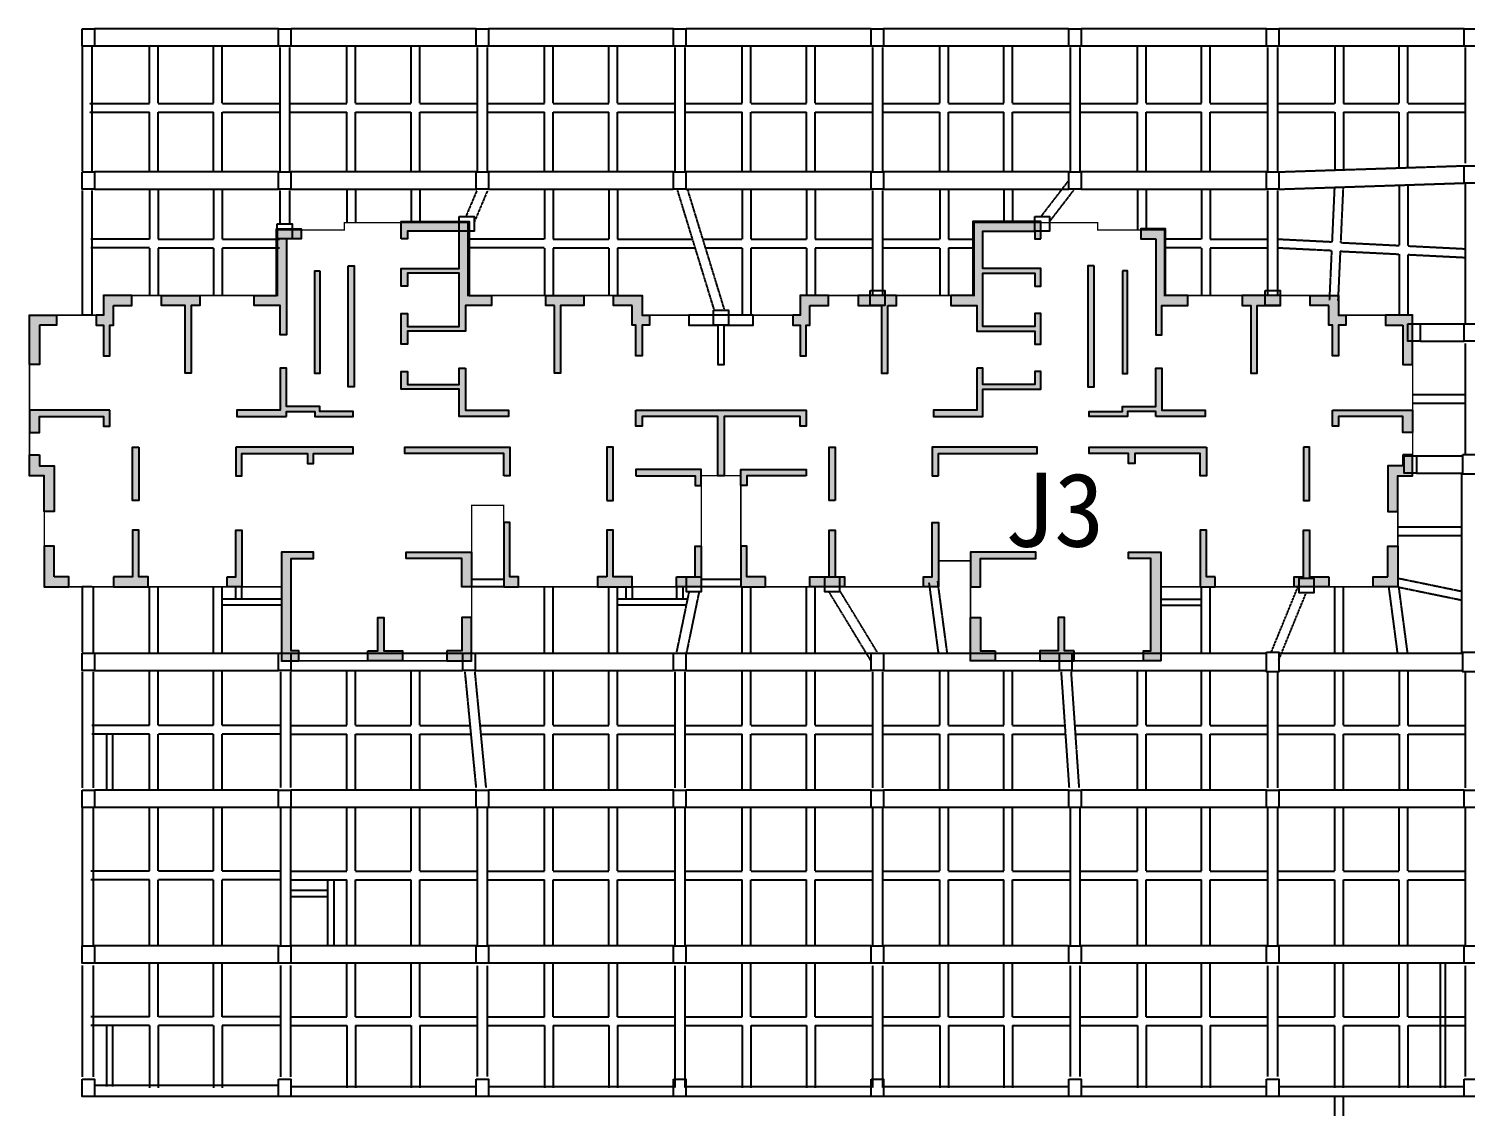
# Model space of a CAD drawing. Extents: x -1348811 to 123514, y -640545 to 749356.
# Drawn here: x -431171 to -373011, y -128659 to -85009 of the extents above; entities that cross this region are included whole.
import ezdxf
from ezdxf.enums import TextEntityAlignment as Align

# ---------------------------------------------------------------- set-up
doc = ezdxf.new("R2010")
doc.units = 0
doc.header["$LTSCALE"] = 10
doc.header["$MEASUREMENT"] = 0
doc.linetypes.add('DASHED2', pattern=[0.375, 0.25, -0.125])
doc.linetypes.add('常规', pattern=[20, 10, 0, 10])
for name, color, linetype in [('BEAM', 4, 'DASHED2'), ('BEAM_SE', 144, 'DASHED2'), ('COLU', 1, 'CONTINUOUS'), ('cx', 60, 'CONTINUOUS'), ('dxsqt', 1, 'CONTINUOUS'), ('jlq', 1, 'CONTINUOUS'), ('PUB_HATCH', 9, 'CONTINUOUS'), ('图框', 7, 'CONTINUOUS')]:
    doc.layers.add(name, color=color, linetype=linetype)
doc.layers.add('RD-Line', color=2, linetype='常规', lineweight=0)
doc.styles.add('黑体', font='simhei.ttf')

# ---------------------------------------------------------------- blocks, each defined once
blk = doc.blocks.new('D-JG--1F')
at = {"layer": 'PUB_HATCH'}
h = blk.add_hatch(color=256, dxfattribs=at)
h.paths.add_polyline_path([(21450, -10000), (19050, -10000), (19050, -10400), (18800, -10400), (18800, -9750), (21450, -9750)])
h.paths.add_polyline_path([(30950, -400), (30950, 300), (28200, 300), (28200, -2700), (27300, -2700), (27300, -3100), (28350, -3100), (28350, -4150), (30700, -4150), (30700, -4675), (30950, -4675), (30950, -3425), (30700, -3425), (30700, -3950), (28600, -3950), (28600, -1800), (30700, -1800), (30700, -2325), (30950, -2325), (30950, -1600), (28600, -1600), (28600, -100), (30700, -100), (30700, -400)])
h.paths.add_polyline_path([(35600, -7600), (35600, -7400), (34450, -7400), (34450, -7600), (32900, -7600), (32900, -7400), (34250, -7400), (34250, -7200), (35600, -7200), (35600, -5650), (35850, -5650), (35850, -7350), (37600, -7350), (37600, -7600)])
h.paths.add_polyline_path([(24750, -3100), (25100, -3100), (25100, -2700), (23550, -2700), (23550, -3100), (24500, -3100), (24500, -5850), (24750, -5850)])
h.paths.add_polyline_path([(39100, -2700), (39100, -3100), (39450, -3100), (39450, -5850), (39700, -5850), (39700, -3100), (40650, -3100), (40650, -2700)])
h.paths.add_polyline_path([(37650, -8850), (37650, -10000), (37400, -10000), (37400, -9100), (34750, -9100), (34750, -9500), (34500, -9500), (34500, -9100), (32900, -9100), (32900, -8850)])
h.paths.add_polyline_path([(42750, -7350), (46000, -7350), (46000, -8250), (45600, -8250), (45600, -7600), (43000, -7600), (43000, -8000), (42750, -8000)])
h.paths.add_polyline_path([(19800, -14100), (19050, -14100), (19050, -12850), (18800, -12850), (18800, -14500), (19800, -14500)])
h.paths.add_polyline_path([(22625, -14100), (23000, -14100), (23000, -14500), (21600, -14500), (21600, -14100), (22375, -14100), (22375, -12200), (22625, -12200)])
h.paths.add_polyline_path([(26800, -14500), (26200, -14500), (26200, -14100), (26550, -14100), (26550, -11900), (26800, -11900)])
h.paths.add_polyline_path([(22625, -11000), (22375, -11000), (22375, -8850), (22625, -8850)])
h.paths.add_polyline_path([(29100, -17100), (29100, -17500), (28100, -17500), (28100, -15750), (28500, -15750), (28500, -17100)])
h.paths.add_polyline_path([(32300, -17100), (31900, -17100), (31900, -15750), (31650, -15750), (31650, -17100), (30900, -17100), (30900, -17500), (32300, -17500)])
h.paths.add_polyline_path([(35800, -17500), (35100, -17500), (35100, -17100), (35400, -17100), (35400, -13350), (34500, -13350), (34500, -13100), (35800, -13100)])
h.paths.add_polyline_path([(28100, -14500), (28500, -14500), (28500, -13350), (30750, -13350), (30750, -13100), (28100, -13100)])
h.paths.add_polyline_path([(26800, -10000), (26800, -9100), (30800, -9100), (30800, -8850), (26550, -8850), (26550, -10000)])
h.paths.add_polyline_path([(28350, -5650), (28350, -7350), (26600, -7350), (26600, -7600), (28600, -7600), (28600, -6500), (30950, -6500), (30950, -6500), (30950, -5775), (30700, -5775), (30700, -6300), (28600, -6300), (28600, -5650)])
h.paths.add_polyline_path([(33100, -1500), (32850, -1500), (32850, -6400), (33100, -6400)])
h.paths.add_polyline_path([(35600, -400), (35600, -4300), (35850, -4300), (35850, -3100), (36900, -3100), (36900, -2700), (36000, -2700), (36000, 0), (35000, 0), (35000, -400)])
h.paths.add_polyline_path([(38000, -14100), (37650, -14100), (37650, -12200), (37400, -12200), (37400, -14500), (38000, -14500)])
h.paths.add_polyline_path([(41575, -8850), (41575, -11000), (41825, -11000), (41825, -8850)])
h.paths.add_polyline_path([(42600, -14100), (42600, -14500), (41200, -14500), (41200, -14100), (41575, -14100), (41575, -12200), (41825, -12200), (41825, -14100)])
h.paths.add_polyline_path([(45000, -14100), (45000, -12850), (45400, -12850), (45400, -14500), (44400, -14500), (44400, -14100)])
h.paths.add_polyline_path([(45600, -9150), (45600, -9600), (45000, -9600), (45000, -10000), (45000, -10000), (45000, -11450), (45400, -11450), (45400, -10000), (46000, -10000), (46000, -9150)])
h.paths.add_polyline_path([(45600, -3900), (45600, -5500), (46000, -5500), (46000, -3500), (44900, -3500), (44900, -3900)])
h.paths.add_polyline_path([(34250, -1700), (34250, -5860), (34450, -5860), (34450, -1700)])
h.paths.add_polyline_path([(34250, -1700), (34250, -5860), (34450, -5860), (34450, -1700)])
h.paths.add_polyline_path([(14550, -7350), (21450, -7350), (21450, -8000), (21200, -8000), (21200, -7600), (18125, -7600), (18125, -10000), (17875, -10000), (17875, -7600), (14800, -7600), (14800, -8000), (14550, -8000)])
h.paths.add_polyline_path([(14550, -10000), (16950, -10000), (16950, -10400), (17200, -10400), (17200, -9750), (14550, -9750)])
h.paths.add_polyline_path([(5050, -400), (5050, 300), (7800, 300), (7800, -2700), (8700, -2700), (8700, -3100), (7650, -3100), (7650, -4150), (5300, -4150), (5300, -4675), (5050, -4675), (5050, -3425), (5300, -3425), (5300, -3950), (7400, -3950), (7400, -1800), (5300, -1800), (5300, -2325), (5050, -2325), (5050, -1600), (7400, -1600), (7400, -100), (5300, -100), (5300, -400)])
h.paths.add_polyline_path([(400, -7600), (400, -7400), (1550, -7400), (1550, -7600), (3100, -7600), (3100, -7400), (1750, -7400), (1750, -7200), (400, -7200), (400, -5650), (150, -5650), (150, -7350), (-1600, -7350), (-1600, -7600)])
h.paths.add_polyline_path([(11250, -3100), (10900, -3100), (10900, -2700), (12450, -2700), (12450, -3100), (11500, -3100), (11500, -5850), (11250, -5850)])
h.paths.add_polyline_path([(-3100, -2700), (-3100, -3100), (-3450, -3100), (-3450, -5850), (-3700, -5850), (-3700, -3100), (-4650, -3100), (-4650, -2700)])
h.paths.add_polyline_path([(-1650, -8850), (-1650, -10000), (-1400, -10000), (-1400, -9100), (1250, -9100), (1250, -9500), (1500, -9500), (1500, -9100), (3100, -9100), (3100, -8850)])
h.paths.add_polyline_path([(-6750, -7350), (-10000, -7350), (-10000, -8250), (-9600, -8250), (-9600, -7600), (-7000, -7600), (-7000, -8000), (-6750, -8000)])
h.paths.add_polyline_path([(16200, -14100), (16950, -14100), (16950, -12850), (17200, -12850), (17200, -14500), (16200, -14500)])
h.paths.add_polyline_path([(13375, -14100), (13000, -14100), (13000, -14500), (14400, -14500), (14400, -14100), (13625, -14100), (13625, -12200), (13375, -12200)])
h.paths.add_polyline_path([(9200, -14500), (9800, -14500), (9800, -14100), (9450, -14100), (9450, -11900), (9200, -11900)])
h.paths.add_polyline_path([(13375, -11000), (13625, -11000), (13625, -8850), (13375, -8850)])
h.paths.add_polyline_path([(6900, -17100), (6900, -17500), (7900, -17500), (7900, -15750), (7500, -15750), (7500, -17100)])
h.paths.add_polyline_path([(3700, -17100), (4100, -17100), (4100, -15750), (4350, -15750), (4350, -17100), (5100, -17100), (5100, -17500), (3700, -17500)])
h.paths.add_polyline_path([(200, -17500), (900, -17500), (900, -17100), (600, -17100), (600, -13350), (1500, -13350), (1500, -13100), (200, -13100)])
h.paths.add_polyline_path([(7900, -14500), (7500, -14500), (7500, -13350), (5250, -13350), (5250, -13100), (7900, -13100)])
h.paths.add_polyline_path([(9200, -10000), (9200, -9100), (5200, -9100), (5200, -8850), (9450, -8850), (9450, -10000)])
h.paths.add_polyline_path([(7650, -5650), (7650, -7350), (9400, -7350), (9400, -7600), (7400, -7600), (7400, -6500), (5050, -6500), (5050, -6500), (5050, -5775), (5300, -5775), (5300, -6300), (7400, -6300), (7400, -5650)])
h.paths.add_polyline_path([(2900, -1500), (3150, -1500), (3150, -6400), (2900, -6400)])
h.paths.add_polyline_path([(400, -400), (400, -4300), (150, -4300), (150, -3100), (-900, -3100), (-900, -2700), (0, -2700), (0, 0), (1000, 0), (1000, -400)])
h.paths.add_polyline_path([(-2000, -14100), (-1650, -14100), (-1650, -12200), (-1400, -12200), (-1400, -14500), (-2000, -14500)])
h.paths.add_polyline_path([(-5575, -8850), (-5575, -11000), (-5825, -11000), (-5825, -8850)])
h.paths.add_polyline_path([(-6600, -14100), (-6600, -14500), (-5200, -14500), (-5200, -14100), (-5575, -14100), (-5575, -12200), (-5825, -12200), (-5825, -14100)])
h.paths.add_polyline_path([(-9000, -14100), (-9000, -12850), (-9400, -12850), (-9400, -14500), (-8400, -14500), (-8400, -14100)])
h.paths.add_polyline_path([(-9600, -9150), (-9600, -9600), (-9000, -9600), (-9000, -10000), (-9000, -10000), (-9000, -11450), (-9400, -11450), (-9400, -10000), (-10000, -10000), (-10000, -9150)])
h.paths.add_polyline_path([(-9600, -3900), (-9600, -5500), (-10000, -5500), (-10000, -3500), (-8900, -3500), (-8900, -3900)])
h.paths.add_polyline_path([(1750, -1700), (1750, -5860), (1550, -5860), (1550, -1700)])
h.paths.add_polyline_path([(1750, -1700), (1750, -5860), (1550, -5860), (1550, -1700)])
edge = h.paths.add_edge_path(flags=17)
edge.add_line((17875, -5500), (18125, -5500))
edge.add_line((18125, -5500), (18125, -3900))
edge.add_line((18125, -3900), (19300, -3900))
edge.add_line((19300, -3900), (19300, -3500))
edge.add_line((19300, -3500), (16700, -3500))
edge.add_line((16700, -3500), (16700, -3900))
edge.add_line((16700, -3900), (17875, -3900))
edge.add_line((17875, -3900), (17875, -5500))
edge.add_line((17875, -5500), (18125, -5500))
h.paths.add_polyline_path([(17875, -5500), (18125, -5500), (18125, -3900), (19300, -3900), (19300, -3500), (16700, -3500), (16700, -3900), (17875, -3900)], flags=17)
edge = h.paths.add_edge_path()
edge.add_line((21600, -3100), (22350, -3100))
edge.add_line((22350, -3100), (22350, -2700))
edge.add_line((22350, -2700), (21200, -2700))
edge.add_line((21200, -2700), (21200, -3500))
edge.add_line((21200, -3500), (20900, -3500))
edge.add_line((20900, -3500), (20900, -3900))
edge.add_line((20900, -3900), (21200, -3900))
edge.add_line((21200, -3900), (21200, -5150))
edge.add_line((21200, -5150), (21450, -5150))
edge.add_line((21450, -5150), (21450, -3900))
edge.add_line((21450, -3900), (21600, -3900))
edge.add_line((21600, -3900), (21600, -3100))
edge.add_line((42600, -3100), (41850, -3100))
edge.add_line((41850, -3100), (41850, -2700))
edge.add_line((41850, -2700), (43000, -2700))
edge.add_line((43000, -2700), (43000, -3500))
edge.add_line((43000, -3500), (43300, -3500))
edge.add_line((43300, -3500), (43300, -3900))
edge.add_line((43300, -3900), (43000, -3900))
edge.add_line((43000, -3900), (43000, -5150))
edge.add_line((43000, -5150), (42750, -5150))
edge.add_line((42750, -5150), (42750, -3900))
edge.add_line((42750, -3900), (42600, -3900))
edge.add_line((42600, -3900), (42600, -3100))
edge.add_line((14400, -3100), (13650, -3100))
edge.add_line((13650, -3100), (13650, -2700))
edge.add_line((13650, -2700), (14800, -2700))
edge.add_line((14800, -2700), (14800, -3500))
edge.add_line((14800, -3500), (15100, -3500))
edge.add_line((15100, -3500), (15100, -3900))
edge.add_line((15100, -3900), (14800, -3900))
edge.add_line((14800, -3900), (14800, -5150))
edge.add_line((14800, -5150), (14550, -5150))
edge.add_line((14550, -5150), (14550, -3900))
edge.add_line((14550, -3900), (14400, -3900))
edge.add_line((14400, -3900), (14400, -3100))
edge.add_line((-6600, -3100), (-5850, -3100))
edge.add_line((-5850, -3100), (-5850, -2700))
edge.add_line((-5850, -2700), (-7000, -2700))
edge.add_line((-7000, -2700), (-7000, -3500))
edge.add_line((-7000, -3500), (-7300, -3500))
edge.add_line((-7300, -3500), (-7300, -3900))
edge.add_line((-7300, -3900), (-7000, -3900))
edge.add_line((-7000, -3900), (-7000, -5150))
edge.add_line((-7000, -5150), (-6750, -5150))
edge.add_line((-6750, -5150), (-6750, -3900))
edge.add_line((-6750, -3900), (-6600, -3900))
edge.add_line((-6600, -3900), (-6600, -3100))
for points in [[(1750, -1700), (1550, -1700), (1550, -5860), (1750, -5860)], [(34450, -1700), (34250, -1700), (34250, -5860), (34450, -5860)], [(-5850, -3100), (-5850, -2700), (-7000, -2700), (-7000, -3500), (-7300, -3500), (-7300, -3900), (-7000, -3900), (-7000, -5150), (-6750, -5150), (-6750, -3900), (-6600, -3900), (-6600, -3100)], [(14400, -3900), (14550, -3900), (14550, -5150), (14800, -5150), (14800, -3900), (15100, -3900), (15100, -3500), (14800, -3500), (14800, -2700), (13650, -2700), (13650, -3100), (14400, -3100)], [(22350, -3100), (22350, -2700), (21200, -2700), (21200, -3500), (20900, -3500), (20900, -3900), (21200, -3900), (21200, -5150), (21450, -5150), (21450, -3900), (21600, -3900), (21600, -3100)], [(42600, -3900), (42750, -3900), (42750, -5150), (43000, -5150), (43000, -3900), (43300, -3900), (43300, -3500), (43000, -3500), (43000, -2700), (41850, -2700), (41850, -3100), (42600, -3100)]]:
    blk.add_hatch(color=256, dxfattribs=at).paths.add_polyline_path(points)
at = {"layer": 'dxsqt'}
for points in [[(400, -400), (400, -4300), (150, -4300), (150, -3100), (-900, -3100), (-900, -2700), (0, -2700), (0, 0), (1000, 0), (1000, -400), (400, -400)], [(5050, -400), (5050, 300), (7800, 300), (7800, -2700), (8700, -2700), (8700, -3100), (7650, -3100), (7650, -4150), (5300, -4150), (5300, -4675), (5050, -4675), (5050, -3425), (5300, -3425), (5300, -3950), (7400, -3950), (7400, -1800), (5300, -1800), (5300, -2325), (5050, -2325), (5050, -1600), (7400, -1600), (7400, -100), (5300, -100), (5300, -400), (5050, -400)], [(30950, -400), (30950, 300), (28200, 300), (28200, -2700), (27300, -2700), (27300, -3100), (28350, -3100), (28350, -4150), (30700, -4150), (30700, -4675), (30950, -4675), (30950, -3425), (30700, -3425), (30700, -3950), (28600, -3950), (28600, -1800), (30700, -1800), (30700, -2325), (30950, -2325), (30950, -1600), (28600, -1600), (28600, -100), (30700, -100), (30700, -400), (30950, -400)], [(35600, -400), (35600, -4300), (35850, -4300), (35850, -3100), (36900, -3100), (36900, -2700), (36000, -2700), (36000, 0), (35000, 0), (35000, -400), (35600, -400)], [(-6600, -3100), (-5850, -3100), (-5850, -2700), (-7000, -2700), (-7000, -3500), (-7300, -3500), (-7300, -3900), (-7000, -3900), (-7000, -5150), (-6750, -5150), (-6750, -3900), (-6600, -3900), (-6600, -3100)], [(-3100, -2700), (-3100, -3100), (-3450, -3100), (-3450, -5850), (-3700, -5850), (-3700, -3100), (-4650, -3100), (-4650, -2700), (-3100, -2700)], [(11250, -3100), (10900, -3100), (10900, -2700), (12450, -2700), (12450, -3100), (11500, -3100), (11500, -5850), (11250, -5850), (11250, -3100)], [(14400, -3100), (13650, -3100), (13650, -2700), (14800, -2700), (14800, -3500), (15100, -3500), (15100, -3900), (14800, -3900), (14800, -5150), (14550, -5150), (14550, -3900), (14400, -3900), (14400, -3100)], [(21600, -3100), (22350, -3100), (22350, -2700), (21200, -2700), (21200, -3500), (20900, -3500), (20900, -3900), (21200, -3900), (21200, -5150), (21450, -5150), (21450, -3900), (21600, -3900), (21600, -3100)], [(24750, -3100), (25100, -3100), (25100, -2700), (23550, -2700), (23550, -3100), (24500, -3100), (24500, -5850), (24750, -5850), (24750, -3100)], [(39100, -2700), (39100, -3100), (39450, -3100), (39450, -5850), (39700, -5850), (39700, -3100), (40650, -3100), (40650, -2700), (39100, -2700)], [(42600, -3100), (41850, -3100), (41850, -2700), (43000, -2700), (43000, -3500), (43300, -3500), (43300, -3900), (43000, -3900), (43000, -5150), (42750, -5150), (42750, -3900), (42600, -3900), (42600, -3100)], [(-9600, -3900), (-9600, -5500), (-10000, -5500), (-10000, -3500), (-8900, -3500), (-8900, -3900), (-9600, -3900)], [(17875, -5500), (18125, -5500), (18125, -3900), (19300, -3900), (19300, -3500), (16700, -3500), (16700, -3900), (17875, -3900), (17875, -5500), (18125, -5500)], [(45600, -3900), (45600, -5500), (46000, -5500), (46000, -3500), (44900, -3500), (44900, -3900), (45600, -3900)], [(7650, -5650), (7650, -7350), (9400, -7350), (9400, -7600), (7400, -7600), (7400, -6500), (5050, -6500), (5050, -6500), (5050, -6500), (5050, -5775), (5300, -5775), (5300, -6300), (7400, -6300), (7400, -5650), (7650, -5650)], [(28350, -5650), (28350, -7350), (26600, -7350), (26600, -7600), (28600, -7600), (28600, -6500), (30950, -6500), (30950, -6500), (30950, -6500), (30950, -5775), (30700, -5775), (30700, -6300), (28600, -6300), (28600, -5650), (28350, -5650)], [(-6750, -7350), (-10000, -7350), (-10000, -8250), (-9600, -8250), (-9600, -7600), (-7000, -7600), (-7000, -8000), (-6750, -8000), (-6750, -7350)], [(14550, -7350), (21450, -7350), (21450, -8000), (21200, -8000), (21200, -7600), (18125, -7600), (18125, -10000), (17875, -10000), (17875, -7600), (14800, -7600), (14800, -8000), (14550, -8000), (14550, -7350)], [(42750, -7350), (46000, -7350), (46000, -8250), (45600, -8250), (45600, -7600), (43000, -7600), (43000, -8000), (42750, -8000), (42750, -7350)], [(-9600, -9150), (-9600, -9600), (-9000, -9600), (-9000, -10000), (-9000, -10000), (-9000, -11450), (-9400, -11450), (-9400, -10000), (-10000, -10000), (-10000, -9150), (-9600, -9150)], [(-1650, -8850), (-1650, -10000), (-1400, -10000), (-1400, -9100), (1250, -9100), (1250, -9500), (1500, -9500), (1500, -9100), (3100, -9100), (3100, -8850), (-1650, -8850)], [(37650, -8850), (37650, -10000), (37400, -10000), (37400, -9100), (34750, -9100), (34750, -9500), (34500, -9500), (34500, -9100), (32900, -9100), (32900, -8850), (37650, -8850)], [(45600, -9150), (45600, -9600), (45000, -9600), (45000, -10000), (45000, -10000), (45000, -11450), (45400, -11450), (45400, -10000), (46000, -10000), (46000, -9150), (45600, -9150)], [(-6600, -14100), (-6600, -14500), (-5200, -14500), (-5200, -14100), (-5575, -14100), (-5575, -12200), (-5825, -12200), (-5825, -14100), (-6600, -14100)], [(9200, -14500), (9800, -14500), (9800, -14100), (9450, -14100), (9450, -11900), (9200, -11900), (9200, -14500)], [(13375, -14100), (13000, -14100), (13000, -14500), (14400, -14500), (14400, -14100), (13625, -14100), (13625, -12200), (13375, -12200), (13375, -14100)], [(22625, -14100), (23000, -14100), (23000, -14500), (21600, -14500), (21600, -14100), (22375, -14100), (22375, -12200), (22625, -12200), (22625, -14100)], [(26800, -14500), (26200, -14500), (26200, -14100), (26550, -14100), (26550, -11900), (26800, -11900), (26800, -14500)], [(42600, -14100), (42600, -14500), (41200, -14500), (41200, -14100), (41575, -14100), (41575, -12200), (41825, -12200), (41825, -14100), (42600, -14100)], [(-9000, -14100), (-9000, -12850), (-9400, -12850), (-9400, -14500), (-8400, -14500), (-8400, -14100), (-9000, -14100)], [(200, -17500), (900, -17500), (900, -17100), (600, -17100), (600, -13350), (1500, -13350), (1500, -13100), (200, -13100), (200, -17500)], [(7900, -14500), (7500, -14500), (7500, -13350), (5250, -13350), (5250, -13100), (7900, -13100), (7900, -14500)], [(16200, -14100), (16950, -14100), (16950, -12850), (17200, -12850), (17200, -14500), (16200, -14500), (16200, -14100)], [(19800, -14100), (19050, -14100), (19050, -12850), (18800, -12850), (18800, -14500), (19800, -14500), (19800, -14100)], [(28100, -14500), (28500, -14500), (28500, -13350), (30750, -13350), (30750, -13100), (28100, -13100), (28100, -14500)], [(35800, -17500), (35100, -17500), (35100, -17100), (35400, -17100), (35400, -13350), (34500, -13350), (34500, -13100), (35800, -13100), (35800, -17500)], [(45000, -14100), (45000, -12850), (45400, -12850), (45400, -14500), (44400, -14500), (44400, -14100), (45000, -14100)], [(3700, -17100), (4100, -17100), (4100, -15750), (4350, -15750), (4350, -17100), (5100, -17100), (5100, -17500), (3700, -17500), (3700, -17100)], [(6900, -17100), (6900, -17500), (7900, -17500), (7900, -15750), (7500, -15750), (7500, -17100), (6900, -17100)], [(29100, -17100), (29100, -17500), (28100, -17500), (28100, -15750), (28500, -15750), (28500, -17100), (29100, -17100)], [(32300, -17100), (31900, -17100), (31900, -15750), (31650, -15750), (31650, -17100), (30900, -17100), (30900, -17500), (32300, -17500), (32300, -17100)]]:
    blk.add_lwpolyline(points, dxfattribs=at)
for points in [[(1750, -1700), (1750, -5860), (1550, -5860), (1550, -1700)], [(1750, -1700), (1750, -5860), (1550, -5860), (1550, -1700)], [(2900, -1500), (3150, -1500), (3150, -6400), (2900, -6400)], [(33100, -1500), (32850, -1500), (32850, -6400), (33100, -6400)], [(34250, -1700), (34250, -5860), (34450, -5860), (34450, -1700)], [(34250, -1700), (34250, -5860), (34450, -5860), (34450, -1700)], [(400, -7600), (400, -7400), (1550, -7400), (1550, -7600), (3100, -7600), (3100, -7400), (1750, -7400), (1750, -7200), (400, -7200), (400, -5650), (150, -5650), (150, -7350), (-1600, -7350), (-1600, -7600)], [(35600, -7600), (35600, -7400), (34450, -7400), (34450, -7600), (32900, -7600), (32900, -7400), (34250, -7400), (34250, -7200), (35600, -7200), (35600, -5650), (35850, -5650), (35850, -7350), (37600, -7350), (37600, -7600)], [(-5575, -8850), (-5575, -11000), (-5825, -11000), (-5825, -8850)], [(9200, -10000), (9200, -9100), (5200, -9100), (5200, -8850), (9450, -8850), (9450, -10000)], [(13375, -11000), (13625, -11000), (13625, -8850), (13375, -8850)], [(22625, -11000), (22375, -11000), (22375, -8850), (22625, -8850)], [(26800, -10000), (26800, -9100), (30800, -9100), (30800, -8850), (26550, -8850), (26550, -10000)], [(41575, -8850), (41575, -11000), (41825, -11000), (41825, -8850)], [(14550, -10000), (16950, -10000), (16950, -10400), (17200, -10400), (17200, -9750), (14550, -9750)], [(21450, -10000), (19050, -10000), (19050, -10400), (18800, -10400), (18800, -9750), (21450, -9750)], [(-2000, -14100), (-1650, -14100), (-1650, -12200), (-1400, -12200), (-1400, -14500), (-2000, -14500)], [(38000, -14100), (37650, -14100), (37650, -12200), (37400, -12200), (37400, -14500), (38000, -14500)]]:
    blk.add_lwpolyline(points, close=True, dxfattribs=at)
blk = doc.blocks.new('A$C6F315E46')
at = {"layer": 'BEAM'}
for p, q in [((-56450, 137283), (-63900, 137283)), ((-48450, 137283), (-55950, 137283)), ((-40450, 137283), (-47950, 137283)), ((-32450, 137283), (-39950, 137283)), ((-24450, 137283), (-31950, 137283)), ((-16450, 137283), (-23950, 137283)), ((-8450, 137283), (-15950, 137283)), ((-56450, 136583), (-63900, 136583)), ((-56400, 136533), (-56400, 131533)), ((-56000, 136533), (-56000, 131533)), ((-48450, 136583), (-55950, 136583)), ((-48400, 136533), (-48400, 131533)), ((-48000, 136533), (-48000, 131533)), ((-40450, 136583), (-47950, 136583)), ((-40400, 136533), (-40400, 131533)), ((-40000, 136533), (-40000, 131533)), ((-32450, 136583), (-39950, 136583)), ((-32400, 136533), (-32400, 131533)), ((-32000, 136533), (-32000, 131533)), ((-24450, 136583), (-31950, 136583)), ((-24400, 136533), (-24400, 131533)), ((-24000, 136533), (-24000, 131533)), ((-16450, 136583), (-23950, 136583)), ((-16400, 136533), (-16400, 131533)), ((-16000, 136533), (-16000, 131533)), ((-8450, 136583), (-15950, 136583)), ((-8400, 136533), (-8400, 131833)), ((-56450, 131483), (-63900, 131483)), ((-48450, 131483), (-55950, 131483)), ((-40450, 131483), (-47950, 131483)), ((-32450, 131483), (-39950, 131483)), ((-24450, 131483), (-31950, 131483)), ((-16450, 131483), (-23950, 131483)), ((-15950, 131484), (-8450, 131733)), ((-25570, 129683), (-24450, 131137)), ((-15943, 130783), (-8450, 131033)), ((-8400, 131033), (-8400, 125333)), ((-63900, 130783), (-56450, 130783)), ((-56400, 130733), (-56400, 129378)), ((-56000, 130733), (-56000, 129378)), ((-55950, 130783), (-48450, 130783)), ((-48417, 130733), (-48863, 129677)), ((-47983, 130733), (-48530, 129437)), ((-47950, 130783), (-40450, 130783)), ((-38800, 125877), (-40287, 130733)), ((-39950, 130783), (-32450, 130783)), ((-38382, 125877), (-39884, 130783)), ((-32400, 130733), (-32400, 126477)), ((-32000, 130733), (-32000, 126477)), ((-31950, 130783), (-24450, 130783)), ((-25230, 129469), (-24256, 130733)), ((-23950, 130783), (-16450, 130783)), ((-16400, 130733), (-16400, 126477)), ((-16000, 130733), (-16000, 126477)), ((-10230, 125333), (-8450, 125333)), ((-10230, 124633), (-8450, 124633)), ((-8400, 124533), (-8400, 120033)), ((-10380, 119983), (-8500, 119983)), ((-10380, 119283), (-8500, 119283)), ((-8550, 119233), (-8550, 111979)), ((-47330, 114977), (-48630, 114977)), ((-47330, 114677), (-48630, 114677)), ((-37730, 114977), (-39330, 114977)), ((-37730, 114677), (-39330, 114677)), ((-16252, 112033), (-15140, 114753)), ((-40322, 112033), (-39817, 114477)), ((-39924, 111979), (-39408, 114477)), ((-32450, 111660), (-34162, 114477)), ((-32209, 112033), (-33730, 114536)), ((-15950, 111716), (-14839, 114433)), ((-56450, 111979), (-63900, 111979)), ((-48980, 111979), (-55950, 111979)), ((-40450, 111979), (-48480, 111979)), ((-32450, 111979), (-39950, 111979)), ((-24830, 111979), (-31950, 111979)), ((-16450, 111979), (-24330, 111979)), ((-8500, 111979), (-15950, 111979)), ((-56450, 111279), (-63900, 111279)), ((-56350, 106533), (-56350, 111233)), ((-48980, 111279), (-55950, 111279)), ((-55950, 106533), (-55950, 111233)), ((-48439, 106533), (-48892, 111233)), ((-48038, 106533), (-48490, 111233)), ((-40450, 111279), (-48480, 111279)), ((-40400, 111233), (-40400, 106533)), ((-40000, 111233), (-40000, 106533)), ((-32450, 111279), (-39950, 111279)), ((-32400, 111233), (-32400, 106533)), ((-32000, 111233), (-32000, 106533)), ((-24830, 111279), (-31950, 111279)), ((-24428, 106533), (-24750, 111233)), ((-24027, 106533), (-24349, 111233)), ((-16450, 111279), (-24330, 111279)), ((-16400, 111233), (-16400, 106533)), ((-16000, 111233), (-16000, 106533)), ((-8500, 111279), (-15950, 111279)), ((-8400, 111233), (-8400, 106533)), ((-56450, 106433), (-63900, 106433)), ((-48450, 106433), (-55950, 106433)), ((-40450, 106433), (-47950, 106433)), ((-32450, 106433), (-39950, 106433)), ((-24450, 106433), (-31950, 106433)), ((-16450, 106433), (-23950, 106433)), ((-8450, 106433), (-15950, 106433)), ((-56450, 105733), (-63900, 105733)), ((-56350, 100133), (-56350, 105733)), ((-55950, 100133), (-55950, 105733)), ((-48450, 105733), (-55950, 105733)), ((-48400, 105733), (-48400, 100133)), ((-48000, 105733), (-48000, 100133)), ((-40450, 105733), (-47950, 105733)), ((-40400, 105733), (-40400, 100133)), ((-40000, 105733), (-40000, 100133)), ((-32450, 105733), (-39950, 105733)), ((-32400, 105733), (-32400, 100133)), ((-32000, 105733), (-32000, 100133)), ((-24450, 105733), (-31950, 105733)), ((-24400, 105733), (-24400, 100133)), ((-24000, 105733), (-24000, 100133)), ((-16450, 105733), (-23950, 105733)), ((-16400, 105733), (-16400, 100133)), ((-16000, 105733), (-16000, 100133)), ((-8450, 105733), (-15950, 105733)), ((-8400, 105733), (-8400, 100133)), ((-56450, 100133), (-63900, 100133)), ((-48450, 100133), (-55950, 100133)), ((-40450, 100133), (-47950, 100133)), ((-32450, 100133), (-39950, 100133)), ((-24450, 100133), (-31950, 100133)), ((-16450, 100133), (-23950, 100133)), ((-8450, 100133), (-15950, 100133)), ((-56450, 99433), (-63900, 99433)), ((-56350, 94833), (-56350, 99333)), ((-48450, 99433), (-55950, 99433)), ((-55950, 94833), (-55950, 99333)), ((-48400, 99333), (-48400, 94833)), ((-48000, 99333), (-48000, 94833)), ((-40450, 99433), (-47950, 99433)), ((-40400, 99333), (-40400, 94383)), ((-40000, 99333), (-40000, 94383)), ((-32450, 99433), (-39950, 99433)), ((-32400, 99333), (-32400, 94383)), ((-32000, 99333), (-32000, 94383)), ((-24450, 99433), (-31950, 99433)), ((-24400, 99333), (-24400, 94833)), ((-24000, 99333), (-24000, 94833)), ((-16450, 99433), (-23950, 99433)), ((-16400, 99333), (-16400, 94833)), ((-16000, 99333), (-16000, 94833)), ((-8450, 99433), (-15950, 99433)), ((-9400, 94383), (-9400, 99433)), ((-9200, 94383), (-9200, 99433)), ((-8400, 99333), (-8400, 94833))]:
    blk.add_line(p, q, dxfattribs=at)
at = {"layer": 'BEAM_SE'}
for p, q in [((-61675, 134258), (-61675, 136583)), ((-61325, 134258), (-61325, 136583)), ((-59075, 134258), (-59075, 136583)), ((-58725, 134258), (-58725, 136583)), ((-53675, 134258), (-53675, 136583)), ((-53325, 134258), (-53325, 136583)), ((-51075, 134258), (-51075, 136583)), ((-50725, 134258), (-50725, 136583)), ((-45675, 134258), (-45675, 136583)), ((-45325, 134258), (-45325, 136583)), ((-43075, 134258), (-43075, 136583)), ((-42725, 134258), (-42725, 136583)), ((-37675, 134258), (-37675, 136583)), ((-37325, 134258), (-37325, 136583)), ((-35075, 134258), (-35075, 136583)), ((-34725, 134258), (-34725, 136583)), ((-29675, 134258), (-29675, 136583)), ((-29325, 134258), (-29325, 136583)), ((-27075, 134258), (-27075, 136583)), ((-26725, 134258), (-26725, 136583)), ((-21675, 134258), (-21675, 136583)), ((-21325, 134258), (-21325, 136583)), ((-19075, 134258), (-19075, 136583)), ((-18725, 134258), (-18725, 136583)), ((-13675, 136583), (-13675, 134258)), ((-13325, 136583), (-13325, 134258)), ((-11075, 134258), (-11075, 136583)), ((-10725, 134258), (-10725, 136583)), ((-64100, 134258), (-61675, 134258)), ((-64100, 133908), (-61675, 133908)), ((-61675, 131483), (-61675, 133908)), ((-61325, 134258), (-59075, 134258)), ((-61325, 133908), (-59075, 133908)), ((-61325, 131483), (-61325, 133908)), ((-59075, 131483), (-59075, 133908)), ((-58725, 134258), (-56400, 134258)), ((-58725, 133908), (-56400, 133908)), ((-58725, 131483), (-58725, 133908)), ((-56000, 134258), (-53675, 134258)), ((-56000, 133908), (-53675, 133908)), ((-53675, 131483), (-53675, 133908)), ((-53325, 134258), (-51075, 134258)), ((-53325, 133908), (-51075, 133908)), ((-53325, 131483), (-53325, 133908)), ((-51075, 131483), (-51075, 133908)), ((-50725, 134258), (-48400, 134258)), ((-50725, 133908), (-48400, 133908)), ((-50725, 131483), (-50725, 133908)), ((-48000, 134258), (-45675, 134258)), ((-48000, 133908), (-45675, 133908)), ((-45675, 131483), (-45675, 133908)), ((-45325, 134258), (-43075, 134258)), ((-45325, 133908), (-43075, 133908)), ((-45325, 131483), (-45325, 133908)), ((-43075, 131483), (-43075, 133908)), ((-42725, 134258), (-40400, 134258)), ((-42725, 133908), (-40400, 133908)), ((-42725, 131483), (-42725, 133908)), ((-40000, 134258), (-37675, 134258)), ((-40000, 133908), (-37675, 133908)), ((-37675, 131483), (-37675, 133908)), ((-37325, 134258), (-35075, 134258)), ((-37325, 133908), (-35075, 133908)), ((-37325, 131483), (-37325, 133908)), ((-35075, 131483), (-35075, 133908)), ((-34725, 134258), (-32400, 134258)), ((-34725, 133908), (-32400, 133908)), ((-34725, 131483), (-34725, 133908)), ((-32000, 134258), (-29675, 134258)), ((-32000, 133908), (-29675, 133908)), ((-29675, 131483), (-29675, 133908)), ((-29325, 134258), (-27075, 134258)), ((-29325, 133908), (-27075, 133908)), ((-29325, 131483), (-29325, 133908)), ((-27075, 131483), (-27075, 133908)), ((-26725, 134258), (-24400, 134258)), ((-26725, 133908), (-24400, 133908)), ((-26725, 131483), (-26725, 133908)), ((-24000, 134258), (-21675, 134258)), ((-24000, 133908), (-21675, 133908)), ((-21675, 131483), (-21675, 133908)), ((-21325, 134258), (-19075, 134258)), ((-21325, 133908), (-19075, 133908)), ((-21325, 131483), (-21325, 133908)), ((-19075, 131483), (-19075, 133908)), ((-18725, 134258), (-16400, 134258)), ((-18725, 133908), (-16400, 133908)), ((-18725, 131483), (-18725, 133908)), ((-16000, 134258), (-13675, 134258)), ((-16000, 133908), (-13675, 133908)), ((-13675, 133908), (-13675, 131575)), ((-13325, 134258), (-11075, 134258)), ((-13325, 133908), (-13325, 131589)), ((-13325, 133908), (-11075, 133908)), ((-11075, 131646), (-11075, 133908)), ((-10725, 134258), (-8400, 134258)), ((-10725, 133908), (-8400, 133908)), ((-10725, 131658), (-10725, 133908)), ((-13696, 130873), (-13798, 128639)), ((-13345, 130887), (-13448, 128621)), ((-11075, 130946), (-11075, 128502)), ((-10725, 130958), (-10725, 128485)), ((-61675, 130783), (-61675, 128758)), ((-61325, 130783), (-61325, 128758)), ((-59075, 130783), (-59075, 128758)), ((-58725, 130783), (-58725, 128758)), ((-53675, 130783), (-53675, 129427)), ((-53325, 130783), (-53325, 129427)), ((-51075, 130783), (-51075, 129427)), ((-50725, 130783), (-50725, 129427)), ((-45675, 130783), (-45675, 128758)), ((-45325, 130783), (-45325, 128758)), ((-43075, 130783), (-43075, 128758)), ((-42725, 130783), (-42725, 128758)), ((-37675, 130783), (-37675, 128758)), ((-37325, 130783), (-37325, 128758)), ((-35075, 130783), (-35075, 128758)), ((-34725, 130783), (-34725, 128758)), ((-29675, 130783), (-29675, 128758)), ((-29325, 130783), (-29325, 128758)), ((-27075, 130783), (-27075, 129427)), ((-26725, 130783), (-26725, 129427)), ((-21675, 130783), (-21675, 129127)), ((-21325, 130783), (-21325, 129127)), ((-19075, 130783), (-19075, 128758)), ((-18725, 130783), (-18725, 128758)), ((-61675, 128758), (-64050, 128758)), ((-61325, 128758), (-59075, 128758)), ((-58725, 128758), (-56400, 128758)), ((-45675, 128758), (-48730, 128758)), ((-45325, 128758), (-43075, 128758)), ((-42725, 128758), (-39682, 128758)), ((-39264, 128758), (-37675, 128758)), ((-37325, 128758), (-35075, 128758)), ((-34725, 128758), (-32400, 128758)), ((-32000, 128758), (-29675, 128758)), ((-29325, 128758), (-28280, 128758)), ((-19075, 128758), (-20580, 128758)), ((-18725, 128758), (-16400, 128758)), ((-13798, 128639), (-16000, 128749)), ((-13448, 128621), (-11075, 128502)), ((-61675, 128408), (-64050, 128408)), ((-61675, 128408), (-61675, 126477)), ((-61325, 128408), (-61325, 126477)), ((-61325, 128408), (-59075, 128408)), ((-59075, 128408), (-59075, 126477)), ((-58725, 128408), (-58725, 126477)), ((-58725, 128408), (-56400, 128408)), ((-45675, 128408), (-48730, 128408)), ((-45675, 128408), (-45675, 126477)), ((-45325, 128408), (-45325, 126477)), ((-45325, 128408), (-43075, 128408)), ((-43075, 128408), (-43075, 126477)), ((-42725, 128408), (-42725, 126477)), ((-42725, 128408), (-39575, 128408)), ((-39157, 128408), (-37675, 128408)), ((-37675, 128408), (-37675, 125677)), ((-37325, 128408), (-37325, 125677)), ((-37325, 128408), (-35075, 128408)), ((-35075, 128408), (-35075, 126477)), ((-34725, 128408), (-34725, 126477)), ((-34725, 128408), (-32400, 128408)), ((-32000, 128408), (-29675, 128408)), ((-29675, 128408), (-29675, 126477)), ((-29325, 128408), (-29325, 126477)), ((-29325, 128408), (-28280, 128408)), ((-19075, 128408), (-20580, 128408)), ((-19075, 128408), (-19075, 126477)), ((-18725, 128408), (-18725, 126477)), ((-18725, 128408), (-16400, 128408)), ((-13814, 128289), (-16000, 128398)), ((-13814, 128289), (-13905, 126285)), ((-13464, 128271), (-13555, 126269)), ((-13464, 128271), (-11075, 128152)), ((-11075, 128152), (-11075, 125677)), ((-10725, 128485), (-8400, 128369)), ((-10725, 128134), (-10725, 125677)), ((-10725, 128134), (-8400, 128018)), ((-8400, 122458), (-10530, 122458)), ((-8400, 122108), (-10530, 122108)), ((-11130, 117102), (-8550, 117102)), ((-11130, 116752), (-8550, 116752)), ((-61675, 111979), (-61675, 114677)), ((-61325, 111979), (-61325, 114677)), ((-59075, 111979), (-59075, 114677)), ((-58725, 111979), (-58725, 114677)), ((-58180, 114177), (-58180, 114677)), ((-57930, 114177), (-57930, 114677)), ((-45675, 111979), (-45675, 114677)), ((-45325, 111979), (-45325, 114677)), ((-43075, 111979), (-43075, 114677)), ((-42725, 111979), (-42725, 114677)), ((-42380, 114677), (-42380, 114177)), ((-42130, 114677), (-42130, 114177)), ((-40330, 114677), (-40330, 114177)), ((-40080, 114677), (-40080, 114177)), ((-37675, 111979), (-37675, 114677)), ((-37325, 111979), (-37325, 114677)), ((-35075, 111979), (-35075, 114677)), ((-34725, 111979), (-34725, 114677)), ((-29722, 111979), (-30103, 114854)), ((-29369, 111979), (-29756, 114900)), ((-19075, 111979), (-19075, 114677)), ((-18725, 111979), (-18725, 114677)), ((-13675, 111979), (-13675, 114677)), ((-13325, 111979), (-13325, 114677)), ((-11505, 114677), (-11148, 111979)), ((-8550, 114484), (-11130, 115015)), ((-11098, 114651), (-10744, 111979)), ((-8550, 114127), (-11098, 114651)), ((-56330, 114177), (-58725, 114177)), ((-39879, 114177), (-42725, 114177)), ((-20730, 114177), (-19075, 114177)), ((-56330, 113927), (-58725, 113927)), ((-39930, 113927), (-42725, 113927)), ((-20730, 113927), (-19075, 113927)), ((-61675, 109058), (-61675, 111279)), ((-61325, 109058), (-61325, 111279)), ((-59075, 109058), (-59075, 111279)), ((-58725, 109058), (-58725, 111279)), ((-53675, 109058), (-53675, 111279)), ((-53325, 109058), (-53325, 111279)), ((-51075, 109058), (-51075, 111279)), ((-50725, 109058), (-50725, 111279)), ((-45675, 109058), (-45675, 111279)), ((-45325, 109058), (-45325, 111279)), ((-43075, 109058), (-43075, 111279)), ((-42725, 109058), (-42725, 111279)), ((-37675, 109058), (-37675, 111279)), ((-37325, 109058), (-37325, 111279)), ((-35075, 109058), (-35075, 111279)), ((-34725, 109058), (-34725, 111279)), ((-29675, 109058), (-29675, 111279)), ((-29325, 109058), (-29325, 111279)), ((-27075, 109058), (-27075, 111279)), ((-26725, 109058), (-26725, 111279)), ((-21675, 109058), (-21675, 111279)), ((-21325, 109058), (-21325, 111279)), ((-19075, 109058), (-19075, 111279)), ((-18725, 109058), (-18725, 111279)), ((-13675, 109058), (-13675, 111279)), ((-13325, 109058), (-13325, 111279)), ((-11075, 111279), (-11075, 109058)), ((-10725, 111279), (-10725, 109058)), ((-61675, 109058), (-64000, 109058)), ((-59075, 109058), (-61325, 109058)), ((-56350, 109058), (-58725, 109058)), ((-55950, 109058), (-53675, 109058)), ((-53325, 109058), (-51075, 109058)), ((-50725, 109058), (-48683, 109058)), ((-48281, 109058), (-45675, 109058)), ((-45325, 109058), (-43075, 109058)), ((-42725, 109058), (-40400, 109058)), ((-40000, 109058), (-37675, 109058)), ((-37325, 109058), (-35075, 109058)), ((-34725, 109058), (-32400, 109058)), ((-32000, 109058), (-29675, 109058)), ((-29325, 109058), (-27075, 109058)), ((-26725, 109058), (-24601, 109058)), ((-24200, 109058), (-21675, 109058)), ((-21325, 109058), (-19075, 109058)), ((-18725, 109058), (-16400, 109058)), ((-16000, 109058), (-13675, 109058)), ((-13325, 109058), (-11075, 109058)), ((-10725, 109058), (-8400, 109058)), ((-61675, 108708), (-64000, 108708)), ((-63400, 106433), (-63400, 108708)), ((-63150, 106433), (-63150, 108708)), ((-61675, 106483), (-61675, 108708)), ((-61325, 106483), (-61325, 108708)), ((-59075, 108708), (-61325, 108708)), ((-59075, 106483), (-59075, 108708)), ((-58725, 106483), (-58725, 108708)), ((-56350, 108708), (-58725, 108708)), ((-55950, 108708), (-53675, 108708)), ((-53675, 106483), (-53675, 108708)), ((-53325, 106483), (-53325, 108708)), ((-53325, 108708), (-51075, 108708)), ((-51075, 106483), (-51075, 108708)), ((-50725, 108708), (-48649, 108708)), ((-50725, 106483), (-50725, 108708)), ((-48247, 108708), (-45675, 108708)), ((-45675, 106483), (-45675, 108708)), ((-45325, 106483), (-45325, 108708)), ((-45325, 108708), (-43075, 108708)), ((-43075, 106483), (-43075, 108708)), ((-42725, 108708), (-40400, 108708)), ((-42725, 106483), (-42725, 108708)), ((-40000, 108708), (-37675, 108708)), ((-37675, 106433), (-37675, 108708)), ((-37325, 108708), (-35075, 108708)), ((-37325, 106433), (-37325, 108708)), ((-35075, 106483), (-35075, 108708)), ((-34725, 108708), (-32400, 108708)), ((-34725, 106483), (-34725, 108708)), ((-32000, 108708), (-29675, 108708)), ((-29675, 106483), (-29675, 108708)), ((-29325, 108708), (-27075, 108708)), ((-29325, 106483), (-29325, 108708)), ((-27075, 106483), (-27075, 108708)), ((-26725, 108708), (-24577, 108708)), ((-26725, 106483), (-26725, 108708)), ((-24176, 108708), (-21675, 108708)), ((-21675, 106483), (-21675, 108708)), ((-21325, 108708), (-19075, 108708)), ((-21325, 106483), (-21325, 108708)), ((-19075, 106483), (-19075, 108708)), ((-18725, 108708), (-16400, 108708)), ((-18725, 106483), (-18725, 108708)), ((-16000, 108708), (-13675, 108708)), ((-13675, 106483), (-13675, 108708)), ((-13325, 108708), (-11075, 108708)), ((-13325, 106483), (-13325, 108708)), ((-11075, 108708), (-11075, 106433)), ((-10725, 108708), (-10725, 106433)), ((-10725, 108708), (-8400, 108708)), ((-61675, 103158), (-61675, 105783)), ((-61325, 103158), (-61325, 105783)), ((-59075, 103158), (-59075, 105783)), ((-58725, 103158), (-58725, 105783)), ((-53675, 103158), (-53675, 105783)), ((-53325, 103158), (-53325, 105783)), ((-51075, 103158), (-51075, 105783)), ((-50725, 103158), (-50725, 105783)), ((-45675, 103158), (-45675, 105783)), ((-45325, 103158), (-45325, 105783)), ((-43075, 103158), (-43075, 105783)), ((-42725, 103158), (-42725, 105783)), ((-37675, 103158), (-37675, 105733)), ((-37325, 103158), (-37325, 105733)), ((-35075, 103158), (-35075, 105783)), ((-34725, 103158), (-34725, 105783)), ((-29675, 103158), (-29675, 105783)), ((-29325, 103158), (-29325, 105783)), ((-27075, 103158), (-27075, 105783)), ((-26725, 103158), (-26725, 105783)), ((-21675, 103158), (-21675, 105783)), ((-21325, 103158), (-21325, 105783)), ((-19075, 103158), (-19075, 105783)), ((-18725, 103158), (-18725, 105783)), ((-13675, 103158), (-13675, 105783)), ((-13325, 103158), (-13325, 105783)), ((-11075, 103158), (-11075, 105733)), ((-10725, 103158), (-10725, 105733)), ((-61675, 103158), (-64050, 103158)), ((-59075, 103158), (-61325, 103158)), ((-56350, 103158), (-58725, 103158)), ((-55950, 103158), (-53675, 103158)), ((-53325, 103158), (-51075, 103158)), ((-50725, 103158), (-48400, 103158)), ((-48000, 103158), (-45675, 103158)), ((-45325, 103158), (-43075, 103158)), ((-42725, 103158), (-40400, 103158)), ((-40000, 103158), (-37675, 103158)), ((-37325, 103158), (-35075, 103158)), ((-34725, 103158), (-32400, 103158)), ((-32000, 103158), (-29675, 103158)), ((-29325, 103158), (-27075, 103158)), ((-26725, 103158), (-24400, 103158)), ((-24000, 103158), (-21675, 103158)), ((-21325, 103158), (-19075, 103158)), ((-18725, 103158), (-16400, 103158)), ((-16000, 103158), (-13675, 103158)), ((-13325, 103158), (-11075, 103158)), ((-10725, 103158), (-8400, 103158)), ((-61675, 102808), (-64050, 102808)), ((-61675, 100133), (-61675, 102808)), ((-61325, 100133), (-61325, 102808)), ((-59075, 102808), (-61325, 102808)), ((-59075, 100133), (-59075, 102808)), ((-58725, 100133), (-58725, 102808)), ((-56350, 102808), (-58725, 102808)), ((-55950, 102808), (-53675, 102808)), ((-55950, 102383), (-54450, 102383)), ((-54450, 100133), (-54450, 102808)), ((-54200, 100133), (-54200, 102808)), ((-53675, 100133), (-53675, 102808)), ((-53325, 100133), (-53325, 102808)), ((-53325, 102808), (-51075, 102808)), ((-51075, 100133), (-51075, 102808)), ((-50725, 102808), (-48400, 102808)), ((-50725, 100133), (-50725, 102808)), ((-48000, 102808), (-45675, 102808)), ((-45675, 100133), (-45675, 102808)), ((-45325, 100133), (-45325, 102808)), ((-45325, 102808), (-43075, 102808)), ((-43075, 100133), (-43075, 102808)), ((-42725, 102808), (-40400, 102808)), ((-42725, 100133), (-42725, 102808)), ((-40000, 102808), (-37675, 102808)), ((-37675, 100133), (-37675, 102808)), ((-37325, 102808), (-35075, 102808)), ((-37325, 100133), (-37325, 102808)), ((-35075, 100133), (-35075, 102808)), ((-34725, 102808), (-32400, 102808)), ((-34725, 100133), (-34725, 102808)), ((-32000, 102808), (-29675, 102808)), ((-29675, 100133), (-29675, 102808)), ((-29325, 102808), (-27075, 102808)), ((-29325, 100133), (-29325, 102808)), ((-27075, 100133), (-27075, 102808)), ((-26725, 102808), (-24400, 102808)), ((-26725, 100133), (-26725, 102808)), ((-24000, 102808), (-21675, 102808)), ((-21675, 100133), (-21675, 102808)), ((-21325, 102808), (-19075, 102808)), ((-21325, 100133), (-21325, 102808)), ((-19075, 100133), (-19075, 102808)), ((-18725, 102808), (-16400, 102808)), ((-18725, 100133), (-18725, 102808)), ((-16000, 102808), (-13675, 102808)), ((-13675, 100133), (-13675, 102808)), ((-13325, 100133), (-13325, 102808)), ((-13325, 102808), (-11075, 102808)), ((-11075, 100133), (-11075, 102808)), ((-10725, 102808), (-8400, 102808)), ((-10725, 100133), (-10725, 102808)), ((-55950, 102133), (-54450, 102133)), ((-61675, 97258), (-61675, 99433)), ((-61325, 97258), (-61325, 99433)), ((-59075, 97258), (-59075, 99433)), ((-58725, 97258), (-58725, 99433)), ((-53675, 97258), (-53675, 99433)), ((-53325, 97258), (-53325, 99433)), ((-51075, 97258), (-51075, 99433)), ((-50725, 97258), (-50725, 99433)), ((-45675, 97258), (-45675, 99433)), ((-45325, 97258), (-45325, 99433)), ((-43075, 97258), (-43075, 99433)), ((-42725, 97258), (-42725, 99433)), ((-37675, 97258), (-37675, 99433)), ((-37325, 97258), (-37325, 99433)), ((-35075, 97258), (-35075, 99433)), ((-34725, 97258), (-34725, 99433)), ((-29675, 97258), (-29675, 99433)), ((-29325, 97258), (-29325, 99433)), ((-27075, 97258), (-27075, 99433)), ((-26725, 97258), (-26725, 99433)), ((-21675, 97258), (-21675, 99433)), ((-21325, 97258), (-21325, 99433)), ((-19075, 97258), (-19075, 99433)), ((-18725, 97258), (-18725, 99433)), ((-13675, 97258), (-13675, 99433)), ((-13325, 97258), (-13325, 99433)), ((-11075, 97258), (-11075, 99433)), ((-10725, 97258), (-10725, 99433)), ((-61675, 97258), (-64050, 97258)), ((-59075, 97258), (-61325, 97258)), ((-56350, 97258), (-58725, 97258)), ((-55950, 97258), (-53675, 97258)), ((-53325, 97258), (-51075, 97258)), ((-50725, 97258), (-48400, 97258)), ((-48000, 97258), (-45675, 97258)), ((-45325, 97258), (-43075, 97258)), ((-42725, 97258), (-40400, 97258)), ((-40000, 97258), (-37675, 97258)), ((-37325, 97258), (-35075, 97258)), ((-34725, 97258), (-32400, 97258)), ((-32000, 97258), (-29675, 97258)), ((-29325, 97258), (-27075, 97258)), ((-26725, 97258), (-24400, 97258)), ((-24000, 97258), (-21675, 97258)), ((-21325, 97258), (-19075, 97258)), ((-18725, 97258), (-16400, 97258)), ((-16000, 97258), (-13675, 97258)), ((-13325, 97258), (-11075, 97258)), ((-10725, 97258), (-8400, 97258)), ((-61675, 96908), (-64050, 96908)), ((-63400, 94433), (-63400, 96908)), ((-63150, 94433), (-63150, 96908)), ((-61675, 96908), (-61675, 94383)), ((-61325, 96908), (-61325, 94383)), ((-59075, 96908), (-61325, 96908)), ((-59075, 96908), (-59075, 94383)), ((-58725, 96908), (-58725, 94383)), ((-56350, 96908), (-58725, 96908)), ((-55950, 96908), (-53675, 96908)), ((-53675, 96908), (-53675, 94383)), ((-53325, 96908), (-53325, 94383)), ((-53325, 96908), (-51075, 96908)), ((-51075, 96908), (-51075, 94383)), ((-50725, 96908), (-48400, 96908)), ((-50725, 96908), (-50725, 94383)), ((-48000, 96908), (-45675, 96908)), ((-45675, 96908), (-45675, 94383)), ((-45325, 96908), (-45325, 94383)), ((-45325, 96908), (-43075, 96908)), ((-43075, 96908), (-43075, 94383)), ((-42725, 96908), (-40400, 96908)), ((-42725, 96908), (-42725, 94383)), ((-40000, 96908), (-37675, 96908)), ((-37675, 96908), (-37675, 94383)), ((-37325, 96908), (-35075, 96908)), ((-37325, 96908), (-37325, 94383)), ((-35075, 96908), (-35075, 94383)), ((-34725, 96908), (-32400, 96908)), ((-34725, 96908), (-34725, 94383)), ((-32000, 96908), (-29675, 96908)), ((-29675, 96908), (-29675, 94383)), ((-29325, 96908), (-27075, 96908)), ((-29325, 96908), (-29325, 94383)), ((-27075, 96908), (-27075, 94383)), ((-26725, 96908), (-24400, 96908)), ((-26725, 96908), (-26725, 94383)), ((-24000, 96908), (-21675, 96908)), ((-21675, 96908), (-21675, 94383)), ((-21325, 96908), (-19075, 96908)), ((-21325, 96908), (-21325, 94383)), ((-19075, 96908), (-19075, 94383)), ((-18725, 96908), (-16400, 96908)), ((-18725, 96908), (-18725, 94383)), ((-16000, 96908), (-13675, 96908)), ((-13675, 94383), (-13675, 96908)), ((-13325, 94383), (-13325, 96908)), ((-13325, 96908), (-11075, 96908)), ((-11075, 96908), (-11075, 94383)), ((-10725, 96908), (-8400, 96908)), ((-10725, 96908), (-10725, 94383)), ((-13675, 93233), (-13675, 94033)), ((-13325, 93233), (-13325, 94033))]:
    blk.add_line(p, q, dxfattribs=at)
at = {"layer": 'COLU'}
for points in [[(-64400, 137283), (-63900, 137283), (-63900, 136583), (-64400, 136583)], [(-56450, 137283), (-55950, 137283), (-55950, 136583), (-56450, 136583)], [(-48450, 137283), (-47950, 137283), (-47950, 136583), (-48450, 136583)], [(-40450, 137283), (-39950, 137283), (-39950, 136583), (-40450, 136583)], [(-32450, 137283), (-31950, 137283), (-31950, 136583), (-32450, 136583)], [(-24450, 137283), (-23950, 137283), (-23950, 136583), (-24450, 136583)], [(-16450, 137283), (-15950, 137283), (-15950, 136583), (-16450, 136583)], [(-8450, 137283), (-7950, 137283), (-7950, 136583), (-8450, 136583)], [(-64400, 131483), (-63900, 131483), (-63900, 130783), (-64400, 130783)], [(-56450, 131483), (-55950, 131483), (-55950, 130783), (-56450, 130783)], [(-48450, 131483), (-47950, 131483), (-47950, 130783), (-48450, 130783)], [(-40450, 131483), (-39950, 131483), (-39950, 130783), (-40450, 130783)], [(-32450, 131483), (-31950, 131483), (-31950, 130783), (-32450, 130783)], [(-24450, 131483), (-23950, 131483), (-23950, 130783), (-24450, 130783)], [(-16450, 131483), (-15950, 131483), (-15950, 130783), (-16450, 130783)], [(-8450, 131733), (-7950, 131733), (-7950, 131033), (-8450, 131033)], [(-56500, 129378), (-55900, 129378), (-55900, 128778), (-56500, 128778)], [(-49130, 129677), (-48530, 129677), (-48530, 129077), (-49130, 129077)], [(-25830, 129683), (-25230, 129683), (-25230, 129083), (-25830, 129083)], [(-32500, 126677), (-31900, 126677), (-31900, 126077), (-32500, 126077)], [(-16500, 126677), (-15900, 126677), (-15900, 126077), (-16500, 126077)], [(-38830, 125877), (-38230, 125877), (-38230, 125277), (-38830, 125277)], [(-10730, 125333), (-10230, 125333), (-10230, 124633), (-10730, 124633)], [(-8450, 125333), (-7950, 125333), (-7950, 124633), (-8450, 124633)], [(-10880, 119983), (-10380, 119983), (-10380, 119283), (-10880, 119283)], [(-8500, 120033), (-7900, 120033), (-7900, 119233), (-8500, 119233)], [(-39930, 115077), (-39330, 115077), (-39330, 114477), (-39930, 114477)], [(-34330, 115077), (-33730, 115077), (-33730, 114477), (-34330, 114477)], [(-15130, 115033), (-14530, 115033), (-14530, 114433), (-15130, 114433)], [(-64400, 111983), (-63900, 111983), (-63900, 111283), (-64400, 111283)], [(-56450, 111983), (-55950, 111983), (-55950, 111283), (-56450, 111283)], [(-48980, 111983), (-48480, 111983), (-48480, 111283), (-48980, 111283)], [(-40450, 111983), (-39950, 111983), (-39950, 111283), (-40450, 111283)], [(-32450, 111983), (-31950, 111983), (-31950, 111283), (-32450, 111283)], [(-24830, 111983), (-24330, 111983), (-24330, 111283), (-24830, 111283)], [(-16450, 112033), (-15950, 112033), (-15950, 111233), (-16450, 111233)], [(-8500, 112033), (-7900, 112033), (-7900, 111233), (-8500, 111233)], [(-64400, 106433), (-63900, 106433), (-63900, 105733), (-64400, 105733)], [(-56450, 106433), (-55950, 106433), (-55950, 105733), (-56450, 105733)], [(-48450, 106433), (-47950, 106433), (-47950, 105733), (-48450, 105733)], [(-40450, 106433), (-39950, 106433), (-39950, 105733), (-40450, 105733)], [(-32450, 106433), (-31950, 106433), (-31950, 105733), (-32450, 105733)], [(-24450, 106433), (-23950, 106433), (-23950, 105733), (-24450, 105733)], [(-16450, 106433), (-15950, 106433), (-15950, 105733), (-16450, 105733)], [(-8450, 106433), (-7950, 106433), (-7950, 105733), (-8450, 105733)], [(-64400, 100133), (-63900, 100133), (-63900, 99433), (-64400, 99433)], [(-56450, 100133), (-55950, 100133), (-55950, 99433), (-56450, 99433)], [(-48450, 100133), (-47950, 100133), (-47950, 99433), (-48450, 99433)], [(-40450, 100133), (-39950, 100133), (-39950, 99433), (-40450, 99433)], [(-32450, 100133), (-31950, 100133), (-31950, 99433), (-32450, 99433)], [(-24450, 100133), (-23950, 100133), (-23950, 99433), (-24450, 99433)], [(-16450, 100133), (-15950, 100133), (-15950, 99433), (-16450, 99433)], [(-8450, 100133), (-7950, 100133), (-7950, 99433), (-8450, 99433)], [(-64400, 94733), (-63900, 94733), (-63900, 94033), (-64400, 94033)], [(-56450, 94733), (-55950, 94733), (-55950, 94033), (-56450, 94033)], [(-48450, 94733), (-47950, 94733), (-47950, 94033), (-48450, 94033)], [(-40450, 94733), (-39950, 94733), (-39950, 94033), (-40450, 94033)], [(-32450, 94733), (-31950, 94733), (-31950, 94033), (-32450, 94033)], [(-24450, 94733), (-23950, 94733), (-23950, 94033), (-24450, 94033)], [(-16450, 94733), (-15950, 94733), (-15950, 94033), (-16450, 94033)], [(-8450, 94733), (-7950, 94733), (-7950, 94033), (-8450, 94033)]]:
    blk.add_lwpolyline(points, close=True, dxfattribs=at)
at = {"layer": 'cx', "const_width": 60}
blk.add_lwpolyline([(-66530, 125677), (-66530, 119177), (-65930, 119177), (-65930, 114677), (-58280, 114677), (-57930, 114677), (-56330, 114677), (-56330, 111677), (-48630, 111677), (-48630, 117977), (-47330, 117977), (-47330, 114677), (-42480, 114677), (-42480, 114677), (-39980, 114677), (-39980, 114677), (-39330, 114677), (-39330, 119177), (-37730, 119177), (-37730, 114677), (-29730, 114677), (-29730, 115727), (-28430, 115727), (-28430, 111677), (-20730, 111677), (-20730, 114677), (-19130, 114677), (-18780, 114677), (-11130, 114677), (-11130, 119177), (-10530, 119177), (-10530, 125677), (-13530, 125677), (-13530, 126477), (-20580, 126477), (-20580, 129127), (-23280, 129127), (-23280, 129427), (-28280, 129427), (-28280, 126477), (-35330, 126477), (-35330, 125677), (-41730, 125677), (-41730, 126477), (-48780, 126477), (-48780, 129427), (-53780, 129427), (-53780, 129127), (-56480, 129127), (-56480, 126477), (-63530, 126477), (-63530, 125677), (-66530, 125677)], dxfattribs=at)
at = {"layer": 'jlq'}
for p, q in [((-64400, 136533), (-64400, 131533)), ((-64000, 136533), (-64000, 131533)), ((-64400, 130733), (-64400, 125677)), ((-64000, 130733), (-64000, 125677)), ((-64050, 125677), (-64400, 125677)), ((-64000, 114677), (-64400, 114677)), ((-64400, 114677), (-64400, 112033)), ((-63950, 114677), (-63950, 112033)), ((-64400, 111233), (-64400, 106533)), ((-63950, 111233), (-63950, 106533)), ((-64400, 105733), (-64400, 100133)), ((-63950, 105733), (-63950, 100133)), ((-64400, 99333), (-64400, 94833)), ((-63950, 99333), (-63950, 94833)), ((-63900, 94483), (-56450, 94483)), ((-55950, 94433), (-48450, 94433)), ((-47950, 94433), (-40450, 94433)), ((-39950, 94433), (-32450, 94433)), ((-31950, 94433), (-24450, 94433)), ((-23950, 94433), (-16450, 94433)), ((-15950, 94433), (-8450, 94433)), ((-56450, 94033), (-63900, 94033)), ((-48450, 94033), (-55950, 94033)), ((-40450, 94033), (-47950, 94033)), ((-32450, 94033), (-39950, 94033)), ((-24450, 94033), (-31950, 94033)), ((-16450, 94033), (-23950, 94033)), ((-8450, 94033), (-15950, 94033))]:
    blk.add_line(p, q, dxfattribs=at)
at = {"layer": 'PUB_HATCH'}
blk.add_blockref('D-JG--1F', (-56530, 129177), dxfattribs=at)
at = {"layer": '图框', "style": '黑体'}
blk.add_text('J3', height=3000, dxfattribs=at).set_placement((-25047, 116298), align=Align.CENTER)

msp = doc.modelspace()

# ---------------------------------------------------------------- block references
at = {"layer": 'RD-Line'}
msp.add_blockref('A$C6F315E46', (-364611.2, -222292.9), dxfattribs=at)

doc.saveas('drawing.dxf')
